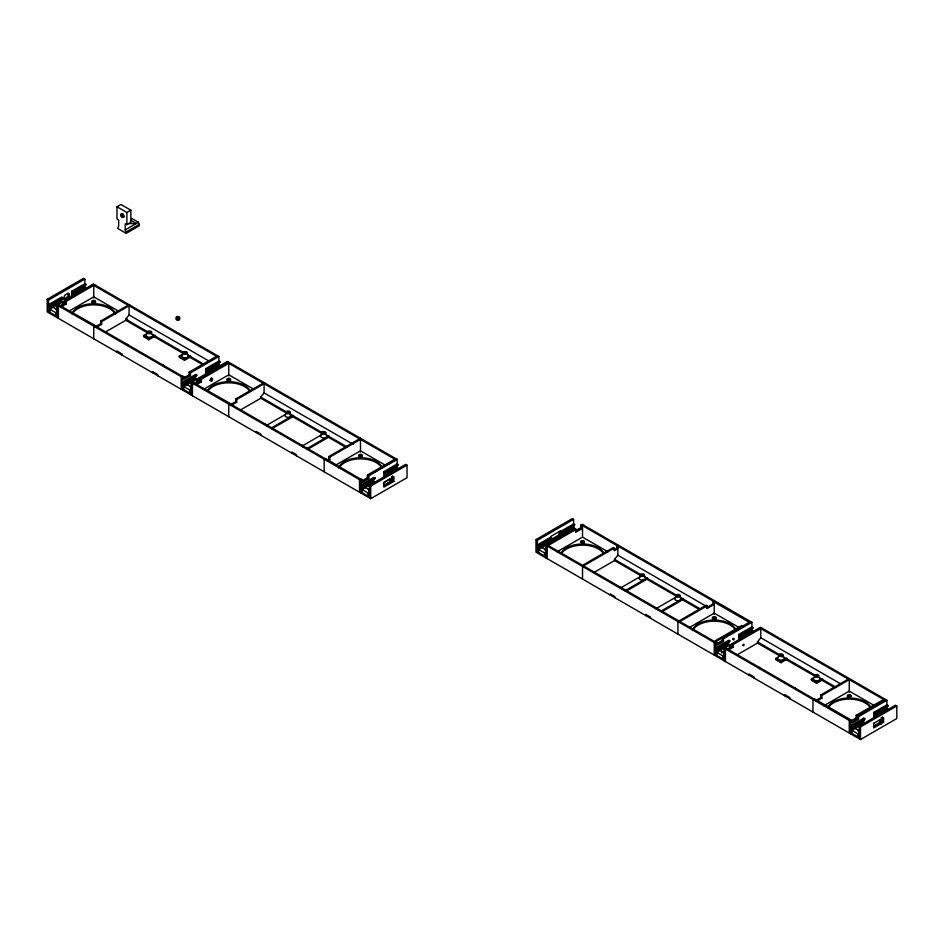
<?xml version="1.0" encoding="UTF-8"?>
<svg xmlns="http://www.w3.org/2000/svg" width="944" height="944" viewBox="0 0 944 944"><rect width="100%" height="100%" fill="white"/><g stroke="black" fill="none" stroke-linecap="round" stroke-linejoin="round"><path stroke-width="1.42" d="M63.224 299.496L67.638 296.746A4.036 2.336 -60 0 0 67.98 293.254M68.806 297.797L68.959 297.513A4.036 2.336 -60 0 0 68.357 293.206L65.313 294.729A4.036 2.336 -60 0 0 64.393 300.145L68.806 297.797L67.484 297.03M147.323 332.725L125.764 320.287L125.764 319.143L129.068 314.942L129.068 305.797L216.554 356.301M286.221 412.929L260.78 398.238L260.78 397.094L264.084 392.905L264.084 383.748L359.487 438.83M639.997 575.238L614.556 560.547L614.556 559.403L617.848 555.214L617.848 546.069L713.251 601.151M779.048 655.514L757.489 643.076L757.489 641.932L760.793 637.743L760.793 628.586L848.278 679.102M62.717 298.363L48.522 306.942L61.726 299.319L62.717 297.608L61.726 297.03L48.522 304.652L49.513 305.231L62.717 297.608M71.626 293.596L85.821 285.029L85.821 284.262L84.83 283.696L71.626 291.318L71.626 293.596L85.821 285.029M196.741 375.747L182.546 384.326L195.75 376.703L196.741 374.98L195.75 374.414L182.546 382.037L183.537 382.603L196.741 374.98M205.65 370.98L219.846 362.402L219.846 361.646L218.866 361.068L205.65 368.691L205.65 370.98L219.846 362.402M375.004 478.667L360.809 487.246L374.013 479.623L375.004 477.9L374.013 477.334L360.809 484.956L361.8 485.523L375.004 477.9M383.925 473.9L398.108 465.321L398.108 464.566L397.129 463.988L383.925 471.611L383.925 473.9L398.108 465.321M551.497 538.635L537.301 547.213L550.505 539.59L551.497 537.868L550.505 537.301L537.301 544.924L538.292 545.49L551.497 537.868M574.601 525.289L560.406 533.867L573.622 526.245L574.601 524.534L573.622 523.955L560.406 531.578L561.397 532.156L574.601 524.534M729.759 641.554L715.564 650.133L728.768 642.498L729.759 640.787L728.768 640.221L715.564 647.844L716.555 648.41L729.759 640.787M738.68 636.787L752.864 628.208L752.864 627.441L751.884 626.875L738.68 634.498L738.68 636.787L752.864 628.208M864.775 719.505L850.579 728.084L863.784 720.461L864.775 718.738L863.784 718.172L850.579 725.794L851.571 726.361L864.775 718.738M873.696 714.738L887.891 706.159L887.891 705.404L886.9 704.826L873.696 712.449L873.696 714.738L887.891 706.159M130.886 219.374L131.877 218.489L138.414 222.265L139.405 225.734L126.201 233.357L117.681 228.448L118.673 226.112L118.673 219.94L116.985 218.973L116.985 206.771L120.95 204.482L130.85 210.205L130.85 222.406L126.885 224.684L125.21 223.716L125.21 229.888L126.201 233.357M116.985 206.771L126.885 212.494L130.85 210.205M125.21 229.888L138.414 222.265M126.201 231.917L139.405 224.283M362.13 492.579L362.13 489.523L405.708 464.365L407.029 465.132L407.029 477.711L370.709 498.68L47.2 311.898L47.2 299.319L83.509 278.35L84.83 279.117L84.83 287.696M47.2 299.319L48.522 300.086L84.83 279.117M71.626 291.318L72.617 291.885L85.821 284.262M71.626 297.159L71.626 295.13L84.83 287.507L86.152 288.262M63.047 304.652L63.047 301.608L49.843 309.231L49.843 312.275M59.519 306.304L65.03 303.13L65.03 300.463L93.421 284.073L218.866 356.502L218.866 366.508M58.752 304.464L57.431 305.231L57.431 317.809M93.751 284.262L65.36 300.652L65.36 303.319L59.85 306.493M62.292 303.567L66.056 301.396M65.03 300.463L66.351 301.23L94.742 284.828M60.912 306.269L63.319 304.877M60.841 307.071L66.351 303.897L66.351 301.23M69.585 310.788L93.751 296.841L117.906 310.788M95.179 326.895L100.678 323.709L100.678 321.043L128.077 305.231L93.751 285.407L93.751 297.985M100.678 321.043L101.669 321.621L130.06 305.231M97.267 326.825L101.669 324.288L101.669 321.621M105.02 332.264L127.558 319.249M154.863 336.265L148.881 339.722L143.594 336.678L143.594 335.533L147.181 333.456M143.594 335.533L148.881 338.577L154.863 335.132M190.511 356.856L184.528 360.313L179.242 357.257L179.242 356.112L182.841 354.047M179.242 356.112L184.528 359.168L190.511 355.711M183.643 377.966L189.154 374.792L189.154 372.125L217.545 355.735M57.1 317.621L57.1 305.042L182.546 377.458L183.868 376.703L183.868 379.37L190.476 375.559L190.476 372.892L218.866 356.502M205.65 368.691L206.642 369.269L219.846 361.646M205.65 374.544L205.65 372.502L218.866 364.88L220.176 365.647M194.594 383.465L197.072 382.037L197.072 378.981L183.868 386.615L183.868 389.66M193.555 383.689L199.054 380.515L199.054 377.848L227.445 361.446L397.129 459.409L397.129 467.988M193.768 382.414L192.446 383.181L192.446 395.76M196.317 380.939L200.081 378.78M228.767 362.213L200.376 378.603L200.376 381.27L194.877 384.444M199.054 377.848L201.367 379.181L228.767 363.357L263.093 383.181L235.693 398.993L235.693 401.672L231.292 404.209M194.948 383.642L197.343 382.261M196.966 384.385L201.367 381.848L201.367 379.181M203.338 389.471L228.767 374.792L254.196 389.471M235.693 398.993L236.684 399.572L265.075 383.181M231.186 405.413L236.684 402.238L236.684 399.572M240.036 410.215L261.323 397.931M266.184 425.614L284.958 414.77M270.798 428.281L293.336 415.266M272.061 428.706L293.336 416.41M301.832 446.193L321.869 434.629M306.458 448.872L328.996 435.857M307.709 449.285L328.996 437.001M326.589 460.495L328.795 459.221L328.795 456.554L360.478 438.264M328.795 456.554L329.775 457.132L360.478 439.408L394.816 459.221M327.58 461.061L329.775 459.799L329.775 457.132M335.049 465.522L360.478 450.843L385.907 465.522M361.906 480.885L367.417 477.711L367.417 475.044L395.807 458.654M361.8 479.422L360.478 480.189L360.478 492.768M396.799 459.221L368.408 475.611L368.408 478.289L361.8 482.101M191.136 394.993L191.136 382.414L360.809 480.378L362.13 479.623L362.13 482.29L368.738 478.478L368.738 475.811L397.129 459.409M383.925 471.611L384.904 472.189L398.108 464.566M383.925 477.463L383.925 475.422L397.129 467.799L398.439 468.566M360.809 491.812L369.399 496.768L369.399 485.334L370.709 486.101L407.029 465.132M383.677 482.691L389.86 479.127L389.86 481.9L383.677 485.476M391.182 481.652L391.182 479.623L393.66 478.183M383.842 485.653L392.503 480.649L393.825 481.405L393.825 476.685L383.925 482.396L383.925 487.128L393.825 481.405M851.901 733.417L851.901 730.361L895.478 705.203L896.8 705.97L896.8 718.549L860.491 739.518L535.98 552.169L535.98 539.59L572.3 518.622L573.622 519.377L573.622 529.383M535.98 539.59L537.301 540.346L573.622 519.377M550.423 539.897L559.096 534.894L560.406 535.661L550.505 541.372L550.505 536.652L560.406 530.929L560.406 537.419M574.931 528.534L538.623 549.491L538.623 552.547M575.38 530.941L580.879 527.767L580.879 525.1L582.2 524.333L751.884 622.297L751.884 632.303M574.601 529.1L546.222 545.49L546.222 558.069M582.531 524.534L581.209 525.289L581.209 527.956L575.71 531.13M583.522 525.1L582.2 525.867L582.2 528.534L575.592 532.345L575.592 529.678L547.201 546.069L547.201 558.647M557.102 551.792L582.531 537.112L607.96 551.792M614.332 549.62L616.526 548.346L616.857 545.49L616.857 548.346M618.839 545.49L617.518 546.257L617.518 548.924L614.225 550.824L614.225 548.157L582.531 566.459L582.531 579.038M593.8 572.536L615.087 560.24M620.279 588.124L640.315 576.548M624.893 590.791L647.442 577.775M626.155 591.204L647.442 578.92M655.927 608.703L675.963 597.139M660.552 611.37L683.09 598.354M661.803 611.795L683.09 599.499M712.921 601.34L713.912 601.906L713.912 604.573L707.316 608.384L706.324 607.818L712.921 604.007L712.921 601.34L714.242 600.573M707.316 608.384L707.316 605.718L679.916 621.541L714.242 641.365L741.642 625.542L742.633 626.108M713.912 601.906L749.241 622.297M690.088 627.099L714.242 613.152L738.409 627.099M750.563 621.541L714.242 642.498L714.242 655.089M545.892 557.88L545.892 545.302L715.564 643.265L716.885 642.498L716.885 645.177L723.493 641.365L723.493 638.687L751.884 622.297M715.564 644.41L722.172 640.598L723.493 641.365M738.68 634.498L739.659 635.076L752.864 627.441M738.68 640.339L738.68 638.309L751.884 630.686L753.194 631.453M730.09 647.844L730.09 644.787L716.885 652.41L716.885 655.466M727.671 648.858L732.072 646.321L732.072 643.643L760.463 627.253L886.9 700.247L886.9 708.826M729.334 646.746L731.848 645.307M732.072 643.643L733.394 644.41L761.784 628.02M721.428 652.847L723.906 651.419M727.895 650.251L733.394 647.077L733.394 644.41M725.027 654.57L722.833 655.844L722.833 658.9M736.745 655.053L758.02 642.77M786.907 659.254L780.924 662.712L775.649 659.655L775.649 658.511L778.045 657.13M775.649 658.511L780.924 661.567L786.907 658.11M822.566 679.833L816.584 683.291L811.297 680.246L811.297 679.102L813.693 677.721M811.297 679.102L816.584 682.146L822.566 678.689M815.368 700.767L820.879 697.581L820.879 694.914L849.258 678.524M820.879 694.914L821.858 695.492L849.258 679.668L883.596 699.492L856.196 715.304L856.196 717.983L858.509 719.316L858.509 716.649L886.9 700.247M821.858 695.492L821.858 698.159L818.566 700.059L817.575 699.492M823.829 705.782L849.258 691.102L874.699 705.782M850.579 719.694L849.258 720.461L849.258 733.04M885.578 699.492L857.187 715.882L857.187 718.549L850.579 722.361M724.154 660.8L724.154 648.221L850.579 721.216L856.196 717.983M858.509 719.316L851.901 723.128L851.901 720.461L814.271 698.725L812.949 699.492L812.949 712.071M873.696 712.449L874.687 713.027L887.891 705.404M873.696 718.301L873.696 716.26L886.9 708.637L888.221 709.404M850.579 732.65L859.17 737.606L859.17 726.172L860.491 726.939L896.8 705.97M873.448 723.529L883.596 717.523L883.596 722.243L873.696 727.966L873.696 723.234M860.043 732.532L857.848 733.795L857.848 736.851M880.953 723.505L880.953 720.461L883.431 719.021M873.448 726.314L879.631 722.738L881.389 723.765M873.613 726.491L882.274 721.487L883.596 722.243M178.381 319.568L177.248 319.509M128.832 223.598L136.325 223.468L130.886 220.33M210.96 378.332L211.055 379.476L210.028 379.866M616.857 545.49L582.531 525.666L582.531 537.112M580.879 525.1L582.2 525.867M616.526 545.679L617.518 546.257M580.879 527.767L582.2 528.534M616.526 548.346L617.518 548.924M712.921 604.007L713.912 604.573M614.225 548.157L613.234 547.591L582.531 565.314L548.193 545.49M577.315 529.903L573.622 527.767L560.406 535.39L561.727 536.157M574.271 528.911L575.592 529.678M707.316 605.718L706.324 605.151L677.934 621.541L677.934 634.12M617.848 555.214L708.165 607.358M760.793 637.743L840.667 683.857M614.556 559.403L639.997 574.094M643.808 576.3L676.883 595.393M680.695 597.599L701.05 609.352M757.489 641.932L779.048 654.381M782.847 656.576L815.817 675.609M818.342 677.072L836.101 687.315M646.357 578.908L676.883 596.537M681.969 599.475L699.775 609.753M785.384 659.183L814.542 676.01M822.153 680.412L834.826 687.728M738.68 638.309L739.99 639.076M873.696 716.26L875.017 717.027M880.953 720.461L882.274 721.216M723.493 638.687L722.172 637.932L722.172 640.598M856.196 715.304L858.509 716.649M551.827 541.868L550.505 541.113L537.301 548.735L545.892 553.691M730.09 644.787L728.768 644.032L715.564 651.655L724.154 656.611M865.105 722.738L863.784 721.983L850.579 729.606L859.17 734.562M732.072 646.321L733.394 647.077M820.879 697.581L821.858 698.159M715.564 641.743L716.885 642.498M725.464 647.454L726.786 648.221L725.464 648.988L725.464 661.567M583.522 565.881L678.925 620.963M726.455 648.41L813.94 698.914M541.927 547.591L546.682 550.328M720.189 650.51L724.154 652.8M855.205 728.461L859.17 730.75M129.068 314.942L208.943 361.056M264.084 392.905L353.127 444.305M545.892 556.736L537.301 551.78L537.301 540.346M724.154 659.655L715.564 654.699L715.564 643.265M125.764 319.143L147.323 331.58M151.123 333.775L184.092 352.808M187.891 355.003L203.102 363.794M260.78 397.094L286.221 411.785M290.044 413.979L323.344 433.284L324.465 432.918L323.119 433.107M325.656 434.547L347.286 447.031M153.66 336.383L182.817 353.221M189.154 356.879L203.102 364.939M290.044 415.124L321.845 433.485M328.205 437.155L346.011 447.444M71.626 295.13L72.948 295.885M205.65 372.502L206.972 373.269M383.925 475.422L385.235 476.189M391.182 479.623L392.503 480.378M189.154 372.125L190.476 372.892M367.417 475.044L368.738 475.811M63.047 301.608L61.726 300.841L48.522 308.464L57.1 313.42M197.072 378.981L195.75 378.225L182.546 385.848L191.136 390.804M375.334 481.9L374.013 481.145L360.809 488.768L369.399 493.724M65.03 303.13L66.351 303.897M100.678 323.709L101.669 324.288M189.154 374.792L190.476 375.559M199.054 380.515L201.367 381.848M235.693 401.672L236.684 402.238M367.417 477.711L368.738 478.478M62.056 305.231L63.047 305.797M328.795 459.221L329.775 459.799M58.422 304.275L59.743 305.042L58.422 305.797L58.422 318.376M183.868 376.703L182.546 375.936L181.224 376.703L181.224 389.282M192.446 381.659L194.759 382.993M362.13 479.623L360.809 478.856L359.487 479.623L359.487 492.202M59.413 305.231L95.073 325.432L93.751 326.187L93.751 338.766M94.742 325.621L182.216 376.125M194.429 383.181L230.088 403.383L228.767 404.138L228.767 416.729M229.758 403.572L325.161 458.654M360.478 479.045L325.491 458.465L324.17 459.221L324.17 471.799M53.147 307.319L57.1 309.608M187.172 384.704L191.136 386.993M365.434 487.623L369.399 489.912M57.1 316.476L48.522 311.52L48.522 300.086M191.136 393.849L182.546 388.893L182.546 377.458M881.283 717.593L882.274 719.694M859.17 733.04L858.179 730.172M724.154 655.089L723.163 652.221M545.892 552.169L544.9 549.302M391.512 476.755L392.503 478.856M369.399 492.202L368.408 489.334M191.136 389.282L190.145 386.415M57.1 311.898L56.109 309.042M882.274 716.756L882.274 721.487M879.631 719.965L879.631 722.738M874.687 713.027L874.687 713.782M863.784 718.172L863.784 720.461M860.491 726.939L860.491 739.518M851.571 726.361L851.571 727.128M850.579 721.216L850.579 733.795M849.258 679.668L849.258 692.247M816.584 682.146L816.584 683.291M789.845 698.725L789.845 697.581L784.558 694.536L784.558 695.681M780.924 661.567L780.924 662.712M754.185 678.146L754.185 677.001L748.911 673.957L748.911 675.09M739.659 635.076L739.659 635.831M716.555 648.41L716.555 649.177M714.242 601.717L714.242 614.296M650.534 618.296L650.534 617.152L645.908 614.485L645.908 615.63M614.886 597.717L614.886 596.573L610.261 593.906L610.261 595.05M561.397 532.156L561.397 532.912M559.096 531.354L559.096 534.894M544.57 552.924L544.57 555.981M538.292 545.49L538.292 546.257M392.503 475.918L392.503 480.649M384.904 472.189L384.904 472.944M370.709 486.101L370.709 498.68M368.077 492.957L368.077 496.013M361.8 485.523L361.8 486.29M360.809 480.378L360.809 492.957M360.478 439.408L360.478 451.987M296.44 455.799L296.44 454.654L291.814 451.987L291.814 453.12M260.78 435.208L260.78 434.063L256.166 431.396L256.166 432.541M228.767 363.357L228.767 375.936M206.642 369.269L206.642 370.024M189.815 390.037L189.815 393.093M184.528 359.168L184.528 360.313M183.537 382.603L183.537 383.37M157.79 375.747L157.79 374.603L152.503 371.558L152.503 372.691M148.881 338.577L148.881 339.722M126.885 212.494L126.885 224.684M122.142 355.156L122.142 354.024L116.855 350.967L116.855 352.112M72.617 291.885L72.617 292.652M55.779 312.665L55.779 315.709M49.513 305.231L49.513 305.986M644.233 576.69A3.269 1.888 0 0 1 644.846 579.451A3.269 1.888 0 0 1 640.032 579.569A3.269 1.888 0 0 1 640.256 576.784M618.639 587.227A2.336 1.345 0 0 1 621.577 588.525M679.881 597.281A3.269 1.888 0 0 1 680.671 599.912A3.269 1.888 0 0 1 676.116 600.36A3.269 1.888 0 0 1 675.326 597.729M654.888 607.759A2.336 1.345 0 0 1 657.142 609.458M733.299 638.451A1.404 0.814 -60 0 1 732.981 639.1M692.707 630.533A22.408 12.933 0 0 1 713.487 621.187A22.408 12.933 0 0 1 735.317 629.707M712.378 618.875A1.864 1.074 0 0 1 714.242 617.789A1.864 1.074 0 0 1 716.118 618.863M692.33 630.273A22.408 12.933 0 0 1 713.487 620.043A22.408 12.933 0 0 1 735.789 629.424M561.479 553.632A22.408 12.933 0 0 1 582.554 545.136A22.408 12.933 0 0 1 603.594 553.656M580.914 542.293A1.864 1.074 0 0 1 583.463 541.891A1.864 1.074 0 0 1 584.147 543.366M560.996 553.349A22.408 12.933 0 0 1 582.554 543.992A22.408 12.933 0 0 1 604.077 553.373M782.883 656.741A3.269 1.888 0 0 1 783.662 659.372A3.269 1.888 0 0 1 779.107 659.832A3.269 1.888 0 0 1 778.328 657.201M758.492 667.278A2.336 1.345 0 0 1 760.144 668.93M819.156 677.662A3.269 1.888 0 0 1 818.955 680.211A3.269 1.888 0 0 1 814.542 680.305A3.269 1.888 0 0 1 813.976 677.78M794.14 687.857A2.336 1.345 0 0 1 795.792 689.509M828.218 707.634A22.408 12.933 0 0 1 849.293 699.126A22.408 12.933 0 0 1 870.333 707.658M847.535 697.227A1.864 1.074 0 0 1 848.562 695.822A1.864 1.074 0 0 1 850.992 696.412M827.735 707.351A22.408 12.933 0 0 1 849.293 697.994A22.408 12.933 0 0 1 870.816 707.375M178.817 318.175A1.864 1.074 0 0 1 179.502 319.65A1.864 1.074 0 0 1 176.953 320.04A1.864 1.074 0 0 1 176.268 318.576M123.841 215.551A1.864 1.074 60 0 1 122.366 216.707A1.864 1.074 60 0 1 121.587 213.781M122.496 213.769A1.864 1.074 60 0 1 123.168 214.3M124.301 216.79A5.699 3.292 60 0 1 123.428 215.692M123.05 215.079A5.699 3.292 60 0 1 122.425 213.804M326.081 434.677A3.269 1.888 0 0 1 326.081 437.343A3.269 1.888 0 0 1 321.456 437.343A3.269 1.888 0 0 1 321.456 434.677M299.685 445.084A2.336 1.345 0 0 1 302.458 445.438A2.336 1.345 0 0 1 302.576 447.078M290.433 414.097A3.269 1.888 0 0 1 290.221 416.87A3.269 1.888 0 0 1 285.442 416.505A3.269 1.888 0 0 1 286.48 413.791M264.615 424.387A2.336 1.345 0 0 1 267.199 426.181M211.373 378.013A1.404 0.814 -60 0 1 211.326 379.547A1.404 0.814 -60 0 1 210.028 380.444M207.715 391.323A22.408 12.933 0 0 1 228.79 382.816A22.408 12.933 0 0 1 249.83 391.347M227.044 380.09A1.864 1.074 0 0 1 229.486 379.512A1.864 1.074 0 0 1 230.489 380.928M207.232 391.04A22.408 12.933 0 0 1 228.79 381.671A22.408 12.933 0 0 1 250.313 391.064M339.427 467.363A22.408 12.933 0 0 1 360.502 458.867A22.408 12.933 0 0 1 381.541 467.398M361.953 457.215A1.864 1.074 0 0 1 361.611 457.415M358.626 456.412A1.864 1.074 0 0 1 360.49 455.48A1.864 1.074 0 0 1 362.331 456.424M338.566 467.953A22.408 12.933 0 0 1 359.723 457.734A22.408 12.933 0 0 1 382.025 467.103M161.613 364.927A2.336 1.345 0 0 1 164.209 366.72M187.431 354.625A3.269 1.888 0 0 1 187.431 357.292A3.269 1.888 0 0 1 182.806 357.292A3.269 1.888 0 0 1 182.806 354.625M125.965 344.348A2.336 1.345 0 0 1 128.549 346.141M151.783 334.046A3.269 1.888 0 0 1 151.972 336.595A3.269 1.888 0 0 1 147.594 336.925A3.269 1.888 0 0 1 146.639 334.436M72.216 314.222A22.408 12.933 0 0 1 93.775 304.865A22.408 12.933 0 0 1 115.298 314.258M91.898 302.41A1.864 1.074 0 0 1 93.763 301.478A1.864 1.074 0 0 1 95.604 302.422M72.216 313.078A22.408 12.933 0 0 1 94.553 303.732A22.408 12.933 0 0 1 115.675 313.986M148.774 332.276L150.167 332.382L148.774 332.276M184.434 352.855L185.815 352.973L184.434 352.855M287.424 412.316L288.817 412.434L287.472 412.221M742.999 645.13C743.955 647.49 744.781 642.073 742.999 645.13M176.976 317.467C178.44 319.615 179.525 315.815 176.976 317.467M733.11 639.324C733.807 641.908 735.069 636.409 733.11 639.324M641.684 575.049L643.041 575.215L641.684 575.049M677.344 595.629L678.701 595.806L677.344 595.629M780.334 655.101L781.691 655.266L780.334 655.101M815.994 675.68L817.351 675.857L815.994 675.68M641 576.288A2.336 1.345 0 0 0 644.669 575.309A2.336 1.345 0 0 0 641.365 573.964A2.336 1.345 0 0 0 641 576.288M676.659 596.868A2.336 1.345 0 0 0 680.329 595.888A2.336 1.345 0 0 0 677.025 594.543A2.336 1.345 0 0 0 676.659 596.868M712.932 618.497A1.864 1.074 0 0 0 716.048 618.001A1.864 1.074 0 0 0 713.758 616.692A1.864 1.074 0 0 0 712.932 618.497M581.209 542.446A1.864 1.074 0 0 0 584.336 541.962A1.864 1.074 0 0 0 582.035 540.641A1.864 1.074 0 0 0 581.209 542.446M779.65 656.34A2.336 1.345 0 0 0 783.319 655.36A2.336 1.345 0 0 0 780.015 654.015A2.336 1.345 0 0 0 779.65 656.34M815.297 676.919A2.336 1.345 0 0 0 818.967 675.939A2.336 1.345 0 0 0 815.663 674.594A2.336 1.345 0 0 0 815.297 676.919M848.113 696.53A1.864 1.074 0 0 0 851.11 695.822A1.864 1.074 0 0 0 848.562 694.678A1.864 1.074 0 0 0 848.113 696.53M176.953 318.517A1.864 1.074 0 0 0 179.749 317.585A1.864 1.074 0 0 0 176.953 316.653A1.864 1.074 0 0 0 176.953 318.517M120.62 215.09A1.864 1.074 60 0 0 122.685 217.415A1.864 1.074 60 0 0 122.508 214.677A1.864 1.074 60 0 0 120.62 215.09M322.116 433.91A2.336 1.345 0 0 0 326.022 433.308A2.336 1.345 0 0 0 323.167 431.656A2.336 1.345 0 0 0 322.116 433.91M286.469 413.33A2.336 1.345 0 0 0 290.374 412.729A2.336 1.345 0 0 0 287.519 411.077A2.336 1.345 0 0 0 286.469 413.33M211.763 380.786A1.404 0.814 -60 0 0 212.365 378.579A1.404 0.814 -60 0 0 210.665 379.877A1.404 0.814 -60 0 0 211.763 380.786M227.622 380.22A1.864 1.074 0 0 0 230.619 379.512A1.864 1.074 0 0 0 228.059 378.367A1.864 1.074 0 0 0 227.622 380.22M359.334 456.259A1.864 1.074 0 0 0 362.331 455.563A1.864 1.074 0 0 0 359.782 454.418A1.864 1.074 0 0 0 359.334 456.259M183.95 354.083A2.336 1.345 0 0 0 187.455 352.914A2.336 1.345 0 0 0 183.95 351.746A2.336 1.345 0 0 0 183.95 354.083M147.819 333.279A2.336 1.345 0 0 0 151.724 332.677A2.336 1.345 0 0 0 148.869 331.025A2.336 1.345 0 0 0 147.819 333.279M92.606 302.269A1.864 1.074 0 0 0 95.592 301.561A1.864 1.074 0 0 0 93.043 300.416A1.864 1.074 0 0 0 92.606 302.269"/></g></svg>
